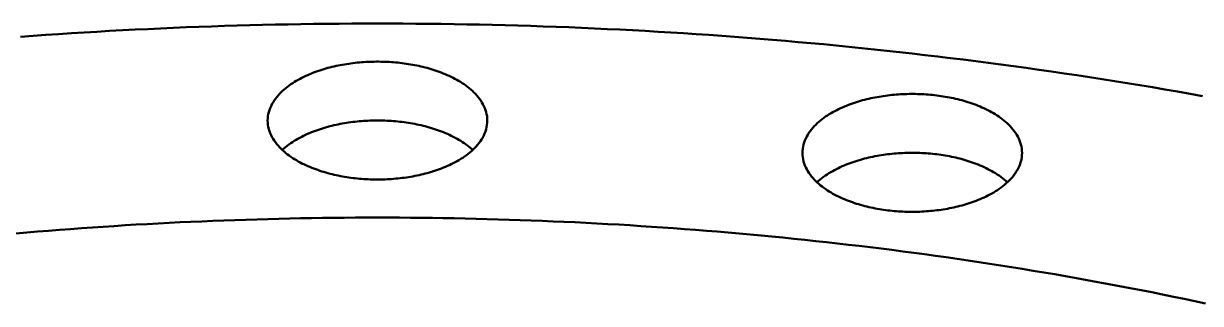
# Model space of a CAD drawing. Header units: millimetres. Extents: x 0 to 841, y 0 to 594.
# Drawn here: x 315.5 to 381.9, y 450.1 to 465.9 of the extents above; entities that cross this region are included whole.
import ezdxf

# ---------------------------------------------------------------- set-up
doc = ezdxf.new("R2010")
doc.units = ezdxf.units.MM
doc.layers.add('FINA', color=7, linetype='CONTINUOUS', lineweight=25)
doc.layers.add('VIS', color=7, linetype='CONTINUOUS', lineweight=50)

msp = doc.modelspace()

# ---------------------------------------------------------------- linework, layer by layer
at = {"layer": 'FINA'}
for points in [[(382.073, 461.793), (381.365, 461.92), (380.655, 462.045), (379.946, 462.168), (379.236, 462.289), (378.525, 462.408), (377.814, 462.525), (377.103, 462.64), (376.392, 462.752), (375.68, 462.863), (374.968, 462.971), (374.256, 463.078), (373.543, 463.182), (372.83, 463.285), (372.117, 463.385), (371.404, 463.483), (370.69, 463.58), (369.976, 463.674), (369.262, 463.766), (368.547, 463.856), (367.832, 463.945), (367.117, 464.031), (366.402, 464.115), (365.686, 464.197), (364.971, 464.278), (364.255, 464.356), (363.538, 464.432), (362.822, 464.507), (362.106, 464.579), (361.389, 464.65), (360.672, 464.718), (359.955, 464.784), (359.237, 464.849), (358.52, 464.912), (357.802, 464.972), (357.084, 465.031), (356.366, 465.088), (355.648, 465.142), (354.93, 465.195), (354.211, 465.246), (353.493, 465.295), (352.774, 465.342), (352.055, 465.387), (351.336, 465.43), (350.617, 465.471), (349.898, 465.511), (349.179, 465.548), (348.459, 465.583), (347.74, 465.617), (347.02, 465.648), (346.301, 465.678), (345.581, 465.706), (344.861, 465.732), (344.141, 465.756), (343.421, 465.777), (342.702, 465.798), (341.982, 465.816), (341.261, 465.832), (340.541, 465.846), (339.821, 465.859), (339.101, 465.869), (338.381, 465.878), (337.661, 465.884), (336.94, 465.889), (336.22, 465.892), (335.5, 465.893), (334.78, 465.892), (334.06, 465.889), (333.339, 465.884), (332.619, 465.878), (331.899, 465.869), (331.179, 465.859), (330.459, 465.846), (329.739, 465.832), (329.018, 465.816), (328.298, 465.798), (327.578, 465.777), (326.859, 465.756), (326.139, 465.732), (325.419, 465.706), (324.699, 465.678), (323.98, 465.648), (323.26, 465.617), (322.541, 465.583), (321.821, 465.548), (321.102, 465.511), (320.383, 465.471), (319.664, 465.43), (318.945, 465.387), (318.226, 465.342), (317.507, 465.295), (316.789, 465.246), (316.07, 465.195), (315.352, 465.142)], [(329.302, 460.412), (329.306, 460.532), (329.318, 460.652), (329.338, 460.771), (329.366, 460.888), (329.401, 461.004), (329.442, 461.117), (329.491, 461.227), (329.545, 461.335), (329.605, 461.439), (329.669, 461.541), (329.739, 461.639), (329.812, 461.735), (329.89, 461.827), (329.971, 461.916), (330.055, 462.002), (330.143, 462.086), (330.232, 462.166), (330.325, 462.243), (330.419, 462.318), (330.516, 462.39), (330.614, 462.46), (330.714, 462.527), (330.816, 462.591), (330.919, 462.654), (331.024, 462.714), (331.129, 462.772), (331.236, 462.827), (331.344, 462.881), (331.453, 462.933), (331.563, 462.982), (331.674, 463.03), (331.785, 463.076), (331.897, 463.12), (332.01, 463.162), (332.124, 463.203), (332.238, 463.242), (332.352, 463.279), (332.467, 463.314), (332.583, 463.348), (332.699, 463.381), (332.816, 463.412), (332.932, 463.441), (333.05, 463.469), (333.167, 463.495), (333.285, 463.52), (333.403, 463.544), (333.522, 463.566), (333.641, 463.587), (333.759, 463.606), (333.879, 463.624), (333.998, 463.641), (334.118, 463.656), (334.237, 463.67), (334.357, 463.683), (334.477, 463.694), (334.597, 463.704), (334.717, 463.713), (334.838, 463.721), (334.958, 463.727), (335.078, 463.732), (335.199, 463.736), (335.319, 463.738), (335.44, 463.74), (335.56, 463.74), (335.681, 463.738), (335.801, 463.736), (335.922, 463.732), (336.042, 463.727), (336.162, 463.721), (336.283, 463.713), (336.403, 463.704), (336.523, 463.694), (336.643, 463.683), (336.763, 463.67), (336.882, 463.656), (337.002, 463.641), (337.121, 463.624), (337.241, 463.606), (337.359, 463.587), (337.478, 463.566), (337.597, 463.544), (337.715, 463.52), (337.833, 463.495), (337.95, 463.469), (338.068, 463.441), (338.184, 463.412), (338.301, 463.381), (338.417, 463.348), (338.533, 463.314), (338.648, 463.279), (338.762, 463.242), (338.876, 463.203), (338.99, 463.162), (339.103, 463.12), (339.215, 463.076), (339.326, 463.03), (339.437, 462.982), (339.547, 462.933), (339.656, 462.881), (339.764, 462.827), (339.871, 462.772), (339.976, 462.714), (340.081, 462.654), (340.184, 462.591), (340.286, 462.527), (340.386, 462.46), (340.484, 462.39), (340.581, 462.318), (340.675, 462.243), (340.768, 462.166), (340.857, 462.086), (340.945, 462.002), (341.029, 461.916), (341.11, 461.827), (341.188, 461.735), (341.261, 461.639), (341.331, 461.541), (341.395, 461.439), (341.455, 461.335), (341.509, 461.227), (341.558, 461.117), (341.599, 461.004), (341.634, 460.888), (341.662, 460.771), (341.682, 460.652), (341.694, 460.532), (341.698, 460.412)], [(359.483, 458.586), (359.487, 458.707), (359.499, 458.827), (359.519, 458.945), (359.547, 459.063), (359.581, 459.178), (359.623, 459.291), (359.672, 459.401), (359.726, 459.509), (359.785, 459.614), (359.85, 459.715), (359.92, 459.814), (359.993, 459.909), (360.071, 460.001), (360.152, 460.09), (360.236, 460.177), (360.324, 460.26), (360.413, 460.34), (360.506, 460.418), (360.6, 460.492), (360.697, 460.564), (360.795, 460.634), (360.895, 460.701), (360.997, 460.766), (361.1, 460.828), (361.205, 460.888), (361.31, 460.946), (361.417, 461.002), (361.525, 461.055), (361.634, 461.107), (361.744, 461.156), (361.854, 461.204), (361.966, 461.25), (362.078, 461.294), (362.191, 461.336), (362.304, 461.377), (362.419, 461.416), (362.533, 461.453), (362.648, 461.489), (362.764, 461.522), (362.88, 461.555), (362.996, 461.586), (363.113, 461.615), (363.231, 461.643), (363.348, 461.669), (363.466, 461.694), (363.584, 461.718), (363.703, 461.74), (363.821, 461.761), (363.94, 461.78), (364.06, 461.798), (364.179, 461.815), (364.298, 461.83), (364.418, 461.844), (364.538, 461.857), (364.658, 461.868), (364.778, 461.879), (364.898, 461.887), (365.018, 461.895), (365.139, 461.901), (365.259, 461.906), (365.38, 461.91), (365.5, 461.913), (365.621, 461.914), (365.741, 461.914), (365.862, 461.913), (365.982, 461.91), (366.103, 461.906), (366.223, 461.901), (366.343, 461.895), (366.464, 461.887), (366.584, 461.879), (366.704, 461.868), (366.824, 461.857), (366.944, 461.844), (367.063, 461.83), (367.183, 461.815), (367.302, 461.798), (367.421, 461.78), (367.54, 461.761), (367.659, 461.74), (367.778, 461.718), (367.896, 461.694), (368.014, 461.669), (368.131, 461.643), (368.249, 461.615), (368.365, 461.586), (368.482, 461.555), (368.598, 461.522), (368.714, 461.489), (368.829, 461.453), (368.943, 461.416), (369.057, 461.377), (369.171, 461.336), (369.284, 461.294), (369.396, 461.25), (369.507, 461.204), (369.618, 461.156), (369.728, 461.107), (369.837, 461.055), (369.945, 461.002), (370.052, 460.946), (370.157, 460.888), (370.262, 460.828), (370.365, 460.766), (370.467, 460.701), (370.567, 460.634), (370.665, 460.564), (370.762, 460.492), (370.856, 460.418), (370.949, 460.34), (371.038, 460.26), (371.126, 460.177), (371.21, 460.09), (371.291, 460.001), (371.368, 459.909), (371.442, 459.814), (371.512, 459.715), (371.576, 459.614), (371.636, 459.509), (371.69, 459.401), (371.739, 459.291), (371.78, 459.178), (371.815, 459.063), (371.843, 458.945), (371.863, 458.827), (371.875, 458.707), (371.879, 458.586)], [(339.883, 458.059), (339.776, 458.003), (339.668, 457.949), (339.559, 457.897), (339.449, 457.847), (339.339, 457.799), (339.227, 457.753), (339.115, 457.709), (339.002, 457.666), (338.888, 457.625), (338.774, 457.586), (338.66, 457.549), (338.544, 457.513), (338.429, 457.479), (338.312, 457.446), (338.196, 457.415), (338.079, 457.386), (337.962, 457.358), (337.844, 457.331), (337.726, 457.306), (337.608, 457.282), (337.489, 457.26), (337.37, 457.239), (337.251, 457.22), (337.132, 457.202), (337.012, 457.185), (336.893, 457.169), (336.773, 457.155), (336.653, 457.142), (336.533, 457.131), (336.413, 457.12), (336.292, 457.111), (336.172, 457.104), (336.051, 457.097), (335.931, 457.092), (335.81, 457.088), (335.69, 457.086), (335.569, 457.084), (335.448, 457.084), (335.328, 457.085), (335.207, 457.088), (335.087, 457.092), (334.966, 457.097), (334.845, 457.103), (334.725, 457.11), (334.605, 457.119), (334.485, 457.129), (334.364, 457.141), (334.244, 457.153), (334.125, 457.167), (334.005, 457.182), (333.885, 457.199), (333.766, 457.217), (333.647, 457.236), (333.528, 457.257), (333.41, 457.279), (333.291, 457.303), (333.173, 457.328), (333.055, 457.354), (332.938, 457.382), (332.821, 457.411), (332.704, 457.442), (332.588, 457.474), (332.472, 457.508), (332.357, 457.544), (332.242, 457.581), (332.128, 457.62), (332.014, 457.66), (331.901, 457.703), (331.789, 457.747), (331.677, 457.792), (331.567, 457.84), (331.457, 457.89), (331.348, 457.941), (331.24, 457.995), (331.133, 458.051), (331.027, 458.109), (330.922, 458.169), (330.819, 458.231), (330.717, 458.296), (330.617, 458.363), (330.518, 458.432), (330.421, 458.504), (330.327, 458.579), (330.234, 458.657), (330.144, 458.737), (330.057, 458.82), (329.972, 458.906), (329.891, 458.996), (329.814, 459.088), (329.74, 459.183), (329.67, 459.282), (329.605, 459.384), (329.545, 459.488), (329.491, 459.596), (329.443, 459.707), (329.401, 459.82), (329.366, 459.935), (329.338, 460.052), (329.318, 460.171), (329.306, 460.291), (329.302, 460.412)], [(330.129, 458.751), (330.219, 458.832), (330.311, 458.91), (330.406, 458.986), (330.502, 459.058), (330.601, 459.128), (330.701, 459.196), (330.803, 459.261), (330.906, 459.324), (331.011, 459.384), (331.117, 459.443), (331.224, 459.499), (331.332, 459.553), (331.441, 459.605), (331.551, 459.655), (331.662, 459.703), (331.774, 459.749), (331.886, 459.794), (331.999, 459.836), (332.113, 459.877), (332.227, 459.916), (332.342, 459.954), (332.458, 459.989), (332.574, 460.024), (332.69, 460.056), (332.807, 460.087), (332.924, 460.117), (333.042, 460.145), (333.16, 460.171), (333.278, 460.197), (333.397, 460.22), (333.516, 460.243), (333.635, 460.263), (333.754, 460.283), (333.873, 460.301), (333.993, 460.318), (334.113, 460.333), (334.233, 460.348), (334.353, 460.36), (334.474, 460.372), (334.594, 460.382), (334.715, 460.391), (334.835, 460.399), (334.956, 460.405), (335.077, 460.41), (335.198, 460.414), (335.319, 460.416), (335.44, 460.418), (335.56, 460.418), (335.681, 460.416), (335.802, 460.414), (335.923, 460.41), (336.044, 460.405), (336.165, 460.399), (336.285, 460.391), (336.406, 460.382), (336.526, 460.372), (336.647, 460.36), (336.767, 460.348), (336.887, 460.333), (337.007, 460.318), (337.127, 460.301), (337.246, 460.283), (337.365, 460.263), (337.484, 460.243), (337.603, 460.22), (337.722, 460.197), (337.84, 460.171), (337.958, 460.145), (338.076, 460.117), (338.193, 460.087), (338.31, 460.056), (338.426, 460.024), (338.542, 459.989), (338.658, 459.954), (338.773, 459.916), (338.887, 459.877), (339.001, 459.836), (339.114, 459.794), (339.226, 459.749), (339.338, 459.703), (339.449, 459.655), (339.559, 459.605), (339.668, 459.553), (339.776, 459.499), (339.883, 459.443), (339.989, 459.384), (340.094, 459.324), (340.197, 459.261), (340.299, 459.196), (340.399, 459.128), (340.498, 459.058), (340.594, 458.986), (340.689, 458.91), (340.781, 458.832), (340.871, 458.751)], [(341.698, 460.412), (341.694, 460.287), (341.681, 460.163), (341.659, 460.04), (341.63, 459.919), (341.593, 459.8), (341.548, 459.684), (341.497, 459.57), (341.439, 459.459), (341.375, 459.352), (341.307, 459.248), (341.233, 459.147), (341.155, 459.05), (341.073, 458.956), (340.988, 458.865), (340.899, 458.777), (340.807, 458.693), (340.712, 458.611), (340.615, 458.533), (340.516, 458.457), (340.415, 458.384), (340.312, 458.314), (340.207, 458.247), (340.1, 458.182), (339.992, 458.119), (339.883, 458.059)], [(370.064, 456.233), (369.957, 456.177), (369.849, 456.123), (369.74, 456.071), (369.63, 456.021), (369.52, 455.973), (369.408, 455.927), (369.296, 455.883), (369.183, 455.84), (369.069, 455.8), (368.955, 455.761), (368.84, 455.723), (368.725, 455.688), (368.61, 455.653), (368.493, 455.621), (368.377, 455.59), (368.26, 455.56), (368.142, 455.532), (368.025, 455.506), (367.907, 455.48), (367.788, 455.457), (367.67, 455.434), (367.551, 455.414), (367.432, 455.394), (367.313, 455.376), (367.193, 455.359), (367.074, 455.344), (366.954, 455.329), (366.834, 455.317), (366.714, 455.305), (366.594, 455.295), (366.473, 455.286), (366.353, 455.278), (366.232, 455.272), (366.112, 455.266), (365.991, 455.263), (365.871, 455.26), (365.75, 455.259), (365.629, 455.259), (365.509, 455.26), (365.388, 455.262), (365.267, 455.266), (365.147, 455.271), (365.026, 455.277), (364.906, 455.285), (364.786, 455.293), (364.665, 455.303), (364.545, 455.315), (364.425, 455.327), (364.306, 455.341), (364.186, 455.357), (364.066, 455.373), (363.947, 455.391), (363.828, 455.411), (363.709, 455.431), (363.59, 455.453), (363.472, 455.477), (363.354, 455.502), (363.236, 455.528), (363.119, 455.556), (363.002, 455.585), (362.885, 455.616), (362.769, 455.649), (362.653, 455.682), (362.538, 455.718), (362.423, 455.755), (362.309, 455.794), (362.195, 455.835), (362.082, 455.877), (361.97, 455.921), (361.858, 455.967), (361.748, 456.014), (361.638, 456.064), (361.529, 456.116), (361.42, 456.169), (361.313, 456.225), (361.208, 456.283), (361.103, 456.343), (361, 456.405), (360.898, 456.47), (360.798, 456.537), (360.699, 456.606), (360.602, 456.679), (360.508, 456.753), (360.415, 456.831), (360.325, 456.911), (360.238, 456.994), (360.153, 457.081), (360.072, 457.17), (359.994, 457.262), (359.921, 457.358), (359.851, 457.456), (359.786, 457.558), (359.726, 457.663), (359.672, 457.77), (359.624, 457.881), (359.582, 457.994), (359.547, 458.109), (359.519, 458.227), (359.499, 458.346), (359.487, 458.466), (359.483, 458.586)], [(360.31, 456.925), (360.4, 457.006), (360.492, 457.084), (360.587, 457.16), (360.683, 457.232), (360.782, 457.303), (360.882, 457.37), (360.984, 457.435), (361.087, 457.498), (361.192, 457.559), (361.298, 457.617), (361.405, 457.673), (361.513, 457.727), (361.622, 457.779), (361.732, 457.829), (361.843, 457.877), (361.955, 457.923), (362.067, 457.968), (362.18, 458.01), (362.294, 458.051), (362.408, 458.09), (362.523, 458.128), (362.639, 458.164), (362.755, 458.198), (362.871, 458.23), (362.988, 458.262), (363.105, 458.291), (363.223, 458.319), (363.341, 458.346), (363.459, 458.371), (363.578, 458.395), (363.696, 458.417), (363.816, 458.438), (363.935, 458.457), (364.054, 458.475), (364.174, 458.492), (364.294, 458.508), (364.414, 458.522), (364.534, 458.535), (364.655, 458.546), (364.775, 458.556), (364.896, 458.565), (365.016, 458.573), (365.137, 458.579), (365.258, 458.584), (365.379, 458.588), (365.5, 458.591), (365.62, 458.592), (365.741, 458.592), (365.862, 458.591), (365.983, 458.588), (366.104, 458.584), (366.225, 458.579), (366.346, 458.573), (366.466, 458.565), (366.587, 458.556), (366.707, 458.546), (366.828, 458.535), (366.948, 458.522), (367.068, 458.508), (367.188, 458.492), (367.307, 458.475), (367.427, 458.457), (367.546, 458.438), (367.665, 458.417), (367.784, 458.395), (367.903, 458.371), (368.021, 458.346), (368.139, 458.319), (368.257, 458.291), (368.374, 458.262), (368.491, 458.23), (368.607, 458.198), (368.723, 458.164), (368.839, 458.128), (368.953, 458.09), (369.068, 458.051), (369.182, 458.01), (369.295, 457.968), (369.407, 457.923), (369.519, 457.877), (369.63, 457.829), (369.74, 457.779), (369.849, 457.727), (369.957, 457.673), (370.064, 457.617), (370.17, 457.559), (370.275, 457.498), (370.378, 457.435), (370.48, 457.37), (370.58, 457.303), (370.679, 457.232), (370.775, 457.16), (370.87, 457.084), (370.962, 457.006), (371.052, 456.925)], [(371.879, 458.586), (371.875, 458.462), (371.862, 458.337), (371.84, 458.215), (371.811, 458.093), (371.773, 457.974), (371.729, 457.858), (371.677, 457.744), (371.62, 457.634), (371.556, 457.526), (371.487, 457.422), (371.414, 457.321), (371.336, 457.224), (371.254, 457.13), (371.168, 457.039), (371.08, 456.951), (370.988, 456.867), (370.893, 456.785), (370.796, 456.707), (370.697, 456.631), (370.596, 456.559), (370.492, 456.488), (370.388, 456.421), (370.281, 456.356), (370.173, 456.293), (370.064, 456.233)], [(382.236, 450.081), (381.631, 450.211), (381.025, 450.338), (380.418, 450.464), (379.811, 450.588), (379.204, 450.711), (378.596, 450.831), (377.989, 450.949), (377.38, 451.066), (376.772, 451.181), (376.163, 451.294), (375.553, 451.405), (374.944, 451.514), (374.334, 451.622), (373.723, 451.728), (373.113, 451.832), (372.502, 451.934), (371.89, 452.034), (371.279, 452.133), (370.667, 452.23), (370.055, 452.325), (369.443, 452.418), (368.83, 452.51), (368.217, 452.599), (367.604, 452.688), (366.991, 452.774), (366.377, 452.858), (365.763, 452.941), (365.149, 453.022), (364.535, 453.102), (363.92, 453.179), (363.306, 453.255), (362.691, 453.329), (362.076, 453.402), (361.46, 453.473), (360.845, 453.542), (360.229, 453.609), (359.613, 453.675), (358.997, 453.739), (358.381, 453.801), (357.764, 453.861), (357.148, 453.92), (356.531, 453.977), (355.914, 454.033), (355.297, 454.087), (354.68, 454.139), (354.062, 454.189), (353.445, 454.238), (352.827, 454.285), (352.21, 454.331), (351.592, 454.374), (350.974, 454.416), (350.356, 454.457), (349.737, 454.496), (349.119, 454.533), (348.501, 454.568), (347.882, 454.602), (347.264, 454.634), (346.645, 454.665), (346.026, 454.693), (345.408, 454.72), (344.789, 454.746), (344.17, 454.77), (343.551, 454.792), (342.932, 454.813), (342.312, 454.832), (341.693, 454.849), (341.074, 454.864), (340.455, 454.878), (339.836, 454.891), (339.216, 454.901), (338.597, 454.91), (337.978, 454.918), (337.358, 454.924), (336.739, 454.928), (336.119, 454.93), (335.5, 454.931), (334.881, 454.93), (334.261, 454.928), (333.642, 454.924), (333.022, 454.918), (332.403, 454.91), (331.784, 454.901), (331.164, 454.891), (330.545, 454.878), (329.926, 454.864), (329.307, 454.849), (328.687, 454.832), (328.068, 454.813), (327.449, 454.792), (326.83, 454.77), (326.211, 454.746), (325.592, 454.72), (324.974, 454.693), (324.355, 454.665), (323.736, 454.634), (323.118, 454.602), (322.499, 454.568), (321.881, 454.533), (321.263, 454.496), (320.644, 454.457), (320.026, 454.416), (319.408, 454.374), (318.79, 454.331), (318.173, 454.285), (317.555, 454.238), (316.938, 454.189), (316.32, 454.139), (315.703, 454.087), (315.086, 454.033)], [(382.236, 450.081), (381.631, 450.211), (381.025, 450.338), (380.418, 450.464), (379.811, 450.588), (379.204, 450.711), (378.596, 450.831), (377.989, 450.949), (377.38, 451.066), (376.772, 451.181), (376.163, 451.294), (375.553, 451.405), (374.944, 451.514), (374.334, 451.622), (373.723, 451.728), (373.113, 451.832), (372.502, 451.934), (371.89, 452.034), (371.279, 452.133), (370.667, 452.23), (370.055, 452.325), (369.443, 452.418), (368.83, 452.51), (368.217, 452.599), (367.604, 452.688), (366.991, 452.774), (366.377, 452.858), (365.763, 452.941), (365.149, 453.022), (364.535, 453.102), (363.92, 453.179), (363.306, 453.255), (362.691, 453.329), (362.076, 453.402), (361.46, 453.473), (360.845, 453.542), (360.229, 453.609), (359.613, 453.675), (358.997, 453.739), (358.381, 453.801), (357.764, 453.861), (357.148, 453.92), (356.531, 453.977), (355.914, 454.033), (355.297, 454.087), (354.68, 454.139), (354.062, 454.189), (353.445, 454.238), (352.827, 454.285), (352.21, 454.331), (351.592, 454.374), (350.974, 454.416), (350.356, 454.457), (349.737, 454.496), (349.119, 454.533), (348.501, 454.568), (347.882, 454.602), (347.264, 454.634), (346.645, 454.665), (346.026, 454.693), (345.408, 454.72), (344.789, 454.746), (344.17, 454.77), (343.551, 454.792), (342.932, 454.813), (342.312, 454.832), (341.693, 454.849), (341.074, 454.864), (340.455, 454.878), (339.836, 454.891), (339.216, 454.901), (338.597, 454.91), (337.978, 454.918), (337.358, 454.924), (336.739, 454.928), (336.119, 454.93), (335.5, 454.931), (334.881, 454.93), (334.261, 454.928), (333.642, 454.924), (333.022, 454.918), (332.403, 454.91), (331.784, 454.901), (331.164, 454.891), (330.545, 454.878), (329.926, 454.864), (329.307, 454.849), (328.687, 454.832), (328.068, 454.813), (327.449, 454.792), (326.83, 454.77), (326.211, 454.746), (325.592, 454.72), (324.974, 454.693), (324.355, 454.665), (323.736, 454.634), (323.118, 454.602), (322.499, 454.568), (321.881, 454.533), (321.263, 454.496), (320.644, 454.457), (320.026, 454.416), (319.408, 454.374), (318.79, 454.331), (318.173, 454.285), (317.555, 454.238), (316.938, 454.189), (316.32, 454.139), (315.703, 454.087), (315.086, 454.033)]]:
    msp.add_lwpolyline(points, dxfattribs=at)
at = {"layer": 'VIS'}
for points in [[(382.073, 461.793), (381.365, 461.92), (380.655, 462.045), (379.946, 462.168), (379.236, 462.289), (378.525, 462.408), (377.814, 462.525), (377.103, 462.64), (376.392, 462.752), (375.68, 462.863), (374.968, 462.971), (374.256, 463.078), (373.543, 463.182), (372.83, 463.285), (372.117, 463.385), (371.404, 463.483), (370.69, 463.58), (369.976, 463.674), (369.262, 463.766), (368.547, 463.856), (367.832, 463.945), (367.117, 464.031), (366.402, 464.115), (365.686, 464.197), (364.971, 464.278), (364.255, 464.356), (363.538, 464.432), (362.822, 464.507), (362.106, 464.579), (361.389, 464.65), (360.672, 464.718), (359.955, 464.784), (359.237, 464.849), (358.52, 464.912), (357.802, 464.972), (357.084, 465.031), (356.366, 465.088), (355.648, 465.142), (354.93, 465.195), (354.211, 465.246), (353.493, 465.295), (352.774, 465.342), (352.055, 465.387), (351.336, 465.43), (350.617, 465.471), (349.898, 465.511), (349.179, 465.548), (348.459, 465.583), (347.74, 465.617), (347.02, 465.648), (346.301, 465.678), (345.581, 465.706), (344.861, 465.732), (344.141, 465.756), (343.421, 465.777), (342.702, 465.798), (341.982, 465.816), (341.261, 465.832), (340.541, 465.846), (339.821, 465.859), (339.101, 465.869), (338.381, 465.878), (337.661, 465.884), (336.94, 465.889), (336.22, 465.892), (335.5, 465.893), (334.78, 465.892), (334.06, 465.889), (333.339, 465.884), (332.619, 465.878), (331.899, 465.869), (331.179, 465.859), (330.459, 465.846), (329.739, 465.832), (329.018, 465.816), (328.298, 465.798), (327.578, 465.777), (326.859, 465.756), (326.139, 465.732), (325.419, 465.706), (324.699, 465.678), (323.98, 465.648), (323.26, 465.617), (322.541, 465.583), (321.821, 465.548), (321.102, 465.511), (320.383, 465.471), (319.664, 465.43), (318.945, 465.387), (318.226, 465.342), (317.507, 465.295), (316.789, 465.246), (316.07, 465.195), (315.352, 465.142)], [(329.302, 460.412), (329.306, 460.532), (329.318, 460.652), (329.338, 460.771), (329.366, 460.888), (329.401, 461.004), (329.442, 461.117), (329.491, 461.227), (329.545, 461.335), (329.605, 461.439), (329.669, 461.541), (329.739, 461.639), (329.812, 461.735), (329.89, 461.827), (329.971, 461.916), (330.055, 462.002), (330.143, 462.086), (330.232, 462.166), (330.325, 462.243), (330.419, 462.318), (330.516, 462.39), (330.614, 462.46), (330.714, 462.527), (330.816, 462.591), (330.919, 462.654), (331.024, 462.714), (331.129, 462.772), (331.236, 462.827), (331.344, 462.881), (331.453, 462.933), (331.563, 462.982), (331.674, 463.03), (331.785, 463.076), (331.897, 463.12), (332.01, 463.162), (332.124, 463.203), (332.238, 463.242), (332.352, 463.279), (332.467, 463.314), (332.583, 463.348), (332.699, 463.381), (332.816, 463.412), (332.932, 463.441), (333.05, 463.469), (333.167, 463.495), (333.285, 463.52), (333.403, 463.544), (333.522, 463.566), (333.641, 463.587), (333.759, 463.606), (333.879, 463.624), (333.998, 463.641), (334.118, 463.656), (334.237, 463.67), (334.357, 463.683), (334.477, 463.694), (334.597, 463.704), (334.717, 463.713), (334.838, 463.721), (334.958, 463.727), (335.078, 463.732), (335.199, 463.736), (335.319, 463.738), (335.44, 463.74), (335.56, 463.74), (335.681, 463.738), (335.801, 463.736), (335.922, 463.732), (336.042, 463.727), (336.162, 463.721), (336.283, 463.713), (336.403, 463.704), (336.523, 463.694), (336.643, 463.683), (336.763, 463.67), (336.882, 463.656), (337.002, 463.641), (337.121, 463.624), (337.241, 463.606), (337.359, 463.587), (337.478, 463.566), (337.597, 463.544), (337.715, 463.52), (337.833, 463.495), (337.95, 463.469), (338.068, 463.441), (338.184, 463.412), (338.301, 463.381), (338.417, 463.348), (338.533, 463.314), (338.648, 463.279), (338.762, 463.242), (338.876, 463.203), (338.99, 463.162), (339.103, 463.12), (339.215, 463.076), (339.326, 463.03), (339.437, 462.982), (339.547, 462.933), (339.656, 462.881), (339.764, 462.827), (339.871, 462.772), (339.976, 462.714), (340.081, 462.654), (340.184, 462.591), (340.286, 462.527), (340.386, 462.46), (340.484, 462.39), (340.581, 462.318), (340.675, 462.243), (340.768, 462.166), (340.857, 462.086), (340.945, 462.002), (341.029, 461.916), (341.11, 461.827), (341.188, 461.735), (341.261, 461.639), (341.331, 461.541), (341.395, 461.439), (341.455, 461.335), (341.509, 461.227), (341.558, 461.117), (341.599, 461.004), (341.634, 460.888), (341.662, 460.771), (341.682, 460.652), (341.694, 460.532), (341.698, 460.412)], [(359.483, 458.586), (359.487, 458.707), (359.499, 458.827), (359.519, 458.945), (359.547, 459.063), (359.581, 459.178), (359.623, 459.291), (359.672, 459.401), (359.726, 459.509), (359.785, 459.614), (359.85, 459.715), (359.92, 459.814), (359.993, 459.909), (360.071, 460.001), (360.152, 460.09), (360.236, 460.177), (360.324, 460.26), (360.413, 460.34), (360.506, 460.418), (360.6, 460.492), (360.697, 460.564), (360.795, 460.634), (360.895, 460.701), (360.997, 460.766), (361.1, 460.828), (361.205, 460.888), (361.31, 460.946), (361.417, 461.002), (361.525, 461.055), (361.634, 461.107), (361.744, 461.156), (361.854, 461.204), (361.966, 461.25), (362.078, 461.294), (362.191, 461.336), (362.304, 461.377), (362.419, 461.416), (362.533, 461.453), (362.648, 461.489), (362.764, 461.522), (362.88, 461.555), (362.996, 461.586), (363.113, 461.615), (363.231, 461.643), (363.348, 461.669), (363.466, 461.694), (363.584, 461.718), (363.703, 461.74), (363.821, 461.761), (363.94, 461.78), (364.06, 461.798), (364.179, 461.815), (364.298, 461.83), (364.418, 461.844), (364.538, 461.857), (364.658, 461.868), (364.778, 461.879), (364.898, 461.887), (365.018, 461.895), (365.139, 461.901), (365.259, 461.906), (365.38, 461.91), (365.5, 461.913), (365.621, 461.914), (365.741, 461.914), (365.862, 461.913), (365.982, 461.91), (366.103, 461.906), (366.223, 461.901), (366.343, 461.895), (366.464, 461.887), (366.584, 461.879), (366.704, 461.868), (366.824, 461.857), (366.944, 461.844), (367.063, 461.83), (367.183, 461.815), (367.302, 461.798), (367.421, 461.78), (367.54, 461.761), (367.659, 461.74), (367.778, 461.718), (367.896, 461.694), (368.014, 461.669), (368.131, 461.643), (368.249, 461.615), (368.365, 461.586), (368.482, 461.555), (368.598, 461.522), (368.714, 461.489), (368.829, 461.453), (368.943, 461.416), (369.057, 461.377), (369.171, 461.336), (369.284, 461.294), (369.396, 461.25), (369.507, 461.204), (369.618, 461.156), (369.728, 461.107), (369.837, 461.055), (369.945, 461.002), (370.052, 460.946), (370.157, 460.888), (370.262, 460.828), (370.365, 460.766), (370.467, 460.701), (370.567, 460.634), (370.665, 460.564), (370.762, 460.492), (370.856, 460.418), (370.949, 460.34), (371.038, 460.26), (371.126, 460.177), (371.21, 460.09), (371.291, 460.001), (371.368, 459.909), (371.442, 459.814), (371.512, 459.715), (371.576, 459.614), (371.636, 459.509), (371.69, 459.401), (371.739, 459.291), (371.78, 459.178), (371.815, 459.063), (371.843, 458.945), (371.863, 458.827), (371.875, 458.707), (371.879, 458.586)], [(339.883, 458.059), (339.776, 458.003), (339.668, 457.949), (339.559, 457.897), (339.449, 457.847), (339.339, 457.799), (339.227, 457.753), (339.115, 457.709), (339.002, 457.666), (338.888, 457.625), (338.774, 457.586), (338.66, 457.549), (338.544, 457.513), (338.429, 457.479), (338.312, 457.446), (338.196, 457.415), (338.079, 457.386), (337.962, 457.358), (337.844, 457.331), (337.726, 457.306), (337.608, 457.282), (337.489, 457.26), (337.37, 457.239), (337.251, 457.22), (337.132, 457.202), (337.012, 457.185), (336.893, 457.169), (336.773, 457.155), (336.653, 457.142), (336.533, 457.131), (336.413, 457.12), (336.292, 457.111), (336.172, 457.104), (336.051, 457.097), (335.931, 457.092), (335.81, 457.088), (335.69, 457.086), (335.569, 457.084), (335.448, 457.084), (335.328, 457.085), (335.207, 457.088), (335.087, 457.092), (334.966, 457.097), (334.845, 457.103), (334.725, 457.11), (334.605, 457.119), (334.485, 457.129), (334.364, 457.141), (334.244, 457.153), (334.125, 457.167), (334.005, 457.182), (333.885, 457.199), (333.766, 457.217), (333.647, 457.236), (333.528, 457.257), (333.41, 457.279), (333.291, 457.303), (333.173, 457.328), (333.055, 457.354), (332.938, 457.382), (332.821, 457.411), (332.704, 457.442), (332.588, 457.474), (332.472, 457.508), (332.357, 457.544), (332.242, 457.581), (332.128, 457.62), (332.014, 457.66), (331.901, 457.703), (331.789, 457.747), (331.677, 457.792), (331.567, 457.84), (331.457, 457.89), (331.348, 457.941), (331.24, 457.995), (331.133, 458.051), (331.027, 458.109), (330.922, 458.169), (330.819, 458.231), (330.717, 458.296), (330.617, 458.363), (330.518, 458.432), (330.421, 458.504), (330.327, 458.579), (330.234, 458.657), (330.144, 458.737), (330.057, 458.82), (329.972, 458.906), (329.891, 458.996), (329.814, 459.088), (329.74, 459.183), (329.67, 459.282), (329.605, 459.384), (329.545, 459.488), (329.491, 459.596), (329.443, 459.707), (329.401, 459.82), (329.366, 459.935), (329.338, 460.052), (329.318, 460.171), (329.306, 460.291), (329.302, 460.412)], [(330.129, 458.751), (330.219, 458.832), (330.311, 458.91), (330.406, 458.986), (330.502, 459.058), (330.601, 459.128), (330.701, 459.196), (330.803, 459.261), (330.906, 459.324), (331.011, 459.384), (331.117, 459.443), (331.224, 459.499), (331.332, 459.553), (331.441, 459.605), (331.551, 459.655), (331.662, 459.703), (331.774, 459.749), (331.886, 459.794), (331.999, 459.836), (332.113, 459.877), (332.227, 459.916), (332.342, 459.954), (332.458, 459.989), (332.574, 460.024), (332.69, 460.056), (332.807, 460.087), (332.924, 460.117), (333.042, 460.145), (333.16, 460.171), (333.278, 460.197), (333.397, 460.22), (333.516, 460.243), (333.635, 460.263), (333.754, 460.283), (333.873, 460.301), (333.993, 460.318), (334.113, 460.333), (334.233, 460.348), (334.353, 460.36), (334.474, 460.372), (334.594, 460.382), (334.715, 460.391), (334.835, 460.399), (334.956, 460.405), (335.077, 460.41), (335.198, 460.414), (335.319, 460.416), (335.44, 460.418), (335.56, 460.418), (335.681, 460.416), (335.802, 460.414), (335.923, 460.41), (336.044, 460.405), (336.165, 460.399), (336.285, 460.391), (336.406, 460.382), (336.526, 460.372), (336.647, 460.36), (336.767, 460.348), (336.887, 460.333), (337.007, 460.318), (337.127, 460.301), (337.246, 460.283), (337.365, 460.263), (337.484, 460.243), (337.603, 460.22), (337.722, 460.197), (337.84, 460.171), (337.958, 460.145), (338.076, 460.117), (338.193, 460.087), (338.31, 460.056), (338.426, 460.024), (338.542, 459.989), (338.658, 459.954), (338.773, 459.916), (338.887, 459.877), (339.001, 459.836), (339.114, 459.794), (339.226, 459.749), (339.338, 459.703), (339.449, 459.655), (339.559, 459.605), (339.668, 459.553), (339.776, 459.499), (339.883, 459.443), (339.989, 459.384), (340.094, 459.324), (340.197, 459.261), (340.299, 459.196), (340.399, 459.128), (340.498, 459.058), (340.594, 458.986), (340.689, 458.91), (340.781, 458.832), (340.871, 458.751)], [(341.698, 460.412), (341.694, 460.287), (341.681, 460.163), (341.659, 460.04), (341.63, 459.919), (341.593, 459.8), (341.548, 459.684), (341.497, 459.57), (341.439, 459.459), (341.375, 459.352), (341.307, 459.248), (341.233, 459.147), (341.155, 459.05), (341.073, 458.956), (340.988, 458.865), (340.899, 458.777), (340.807, 458.693), (340.712, 458.611), (340.615, 458.533), (340.516, 458.457), (340.415, 458.384), (340.312, 458.314), (340.207, 458.247), (340.1, 458.182), (339.992, 458.119), (339.883, 458.059)], [(370.064, 456.233), (369.957, 456.177), (369.849, 456.123), (369.74, 456.071), (369.63, 456.021), (369.52, 455.973), (369.408, 455.927), (369.296, 455.883), (369.183, 455.84), (369.069, 455.8), (368.955, 455.761), (368.84, 455.723), (368.725, 455.688), (368.61, 455.653), (368.493, 455.621), (368.377, 455.59), (368.26, 455.56), (368.142, 455.532), (368.025, 455.506), (367.907, 455.48), (367.788, 455.457), (367.67, 455.434), (367.551, 455.414), (367.432, 455.394), (367.313, 455.376), (367.193, 455.359), (367.074, 455.344), (366.954, 455.329), (366.834, 455.317), (366.714, 455.305), (366.594, 455.295), (366.473, 455.286), (366.353, 455.278), (366.232, 455.272), (366.112, 455.266), (365.991, 455.263), (365.871, 455.26), (365.75, 455.259), (365.629, 455.259), (365.509, 455.26), (365.388, 455.262), (365.267, 455.266), (365.147, 455.271), (365.026, 455.277), (364.906, 455.285), (364.786, 455.293), (364.665, 455.303), (364.545, 455.315), (364.425, 455.327), (364.306, 455.341), (364.186, 455.357), (364.066, 455.373), (363.947, 455.391), (363.828, 455.411), (363.709, 455.431), (363.59, 455.453), (363.472, 455.477), (363.354, 455.502), (363.236, 455.528), (363.119, 455.556), (363.002, 455.585), (362.885, 455.616), (362.769, 455.649), (362.653, 455.682), (362.538, 455.718), (362.423, 455.755), (362.309, 455.794), (362.195, 455.835), (362.082, 455.877), (361.97, 455.921), (361.858, 455.967), (361.748, 456.014), (361.638, 456.064), (361.529, 456.116), (361.42, 456.169), (361.313, 456.225), (361.208, 456.283), (361.103, 456.343), (361, 456.405), (360.898, 456.47), (360.798, 456.537), (360.699, 456.606), (360.602, 456.679), (360.508, 456.753), (360.415, 456.831), (360.325, 456.911), (360.238, 456.994), (360.153, 457.081), (360.072, 457.17), (359.994, 457.262), (359.921, 457.358), (359.851, 457.456), (359.786, 457.558), (359.726, 457.663), (359.672, 457.77), (359.624, 457.881), (359.582, 457.994), (359.547, 458.109), (359.519, 458.227), (359.499, 458.346), (359.487, 458.466), (359.483, 458.586)], [(360.31, 456.925), (360.4, 457.006), (360.492, 457.084), (360.587, 457.16), (360.683, 457.232), (360.782, 457.303), (360.882, 457.37), (360.984, 457.435), (361.087, 457.498), (361.192, 457.559), (361.298, 457.617), (361.405, 457.673), (361.513, 457.727), (361.622, 457.779), (361.732, 457.829), (361.843, 457.877), (361.955, 457.923), (362.067, 457.968), (362.18, 458.01), (362.294, 458.051), (362.408, 458.09), (362.523, 458.128), (362.639, 458.164), (362.755, 458.198), (362.871, 458.23), (362.988, 458.262), (363.105, 458.291), (363.223, 458.319), (363.341, 458.346), (363.459, 458.371), (363.578, 458.395), (363.696, 458.417), (363.816, 458.438), (363.935, 458.457), (364.054, 458.475), (364.174, 458.492), (364.294, 458.508), (364.414, 458.522), (364.534, 458.535), (364.655, 458.546), (364.775, 458.556), (364.896, 458.565), (365.016, 458.573), (365.137, 458.579), (365.258, 458.584), (365.379, 458.588), (365.5, 458.591), (365.62, 458.592), (365.741, 458.592), (365.862, 458.591), (365.983, 458.588), (366.104, 458.584), (366.225, 458.579), (366.346, 458.573), (366.466, 458.565), (366.587, 458.556), (366.707, 458.546), (366.828, 458.535), (366.948, 458.522), (367.068, 458.508), (367.188, 458.492), (367.307, 458.475), (367.427, 458.457), (367.546, 458.438), (367.665, 458.417), (367.784, 458.395), (367.903, 458.371), (368.021, 458.346), (368.139, 458.319), (368.257, 458.291), (368.374, 458.262), (368.491, 458.23), (368.607, 458.198), (368.723, 458.164), (368.839, 458.128), (368.953, 458.09), (369.068, 458.051), (369.182, 458.01), (369.295, 457.968), (369.407, 457.923), (369.519, 457.877), (369.63, 457.829), (369.74, 457.779), (369.849, 457.727), (369.957, 457.673), (370.064, 457.617), (370.17, 457.559), (370.275, 457.498), (370.378, 457.435), (370.48, 457.37), (370.58, 457.303), (370.679, 457.232), (370.775, 457.16), (370.87, 457.084), (370.962, 457.006), (371.052, 456.925)], [(371.879, 458.586), (371.875, 458.462), (371.862, 458.337), (371.84, 458.215), (371.811, 458.093), (371.773, 457.974), (371.729, 457.858), (371.677, 457.744), (371.62, 457.634), (371.556, 457.526), (371.487, 457.422), (371.414, 457.321), (371.336, 457.224), (371.254, 457.13), (371.168, 457.039), (371.08, 456.951), (370.988, 456.867), (370.893, 456.785), (370.796, 456.707), (370.697, 456.631), (370.596, 456.559), (370.492, 456.488), (370.388, 456.421), (370.281, 456.356), (370.173, 456.293), (370.064, 456.233)], [(382.236, 450.081), (381.631, 450.211), (381.025, 450.338), (380.418, 450.464), (379.811, 450.588), (379.204, 450.711), (378.596, 450.831), (377.989, 450.949), (377.38, 451.066), (376.772, 451.181), (376.163, 451.294), (375.553, 451.405), (374.944, 451.514), (374.334, 451.622), (373.723, 451.728), (373.113, 451.832), (372.502, 451.934), (371.89, 452.034), (371.279, 452.133), (370.667, 452.23), (370.055, 452.325), (369.443, 452.418), (368.83, 452.51), (368.217, 452.599), (367.604, 452.688), (366.991, 452.774), (366.377, 452.858), (365.763, 452.941), (365.149, 453.022), (364.535, 453.102), (363.92, 453.179), (363.306, 453.255), (362.691, 453.329), (362.076, 453.402), (361.46, 453.473), (360.845, 453.542), (360.229, 453.609), (359.613, 453.675), (358.997, 453.739), (358.381, 453.801), (357.764, 453.861), (357.148, 453.92), (356.531, 453.977), (355.914, 454.033), (355.297, 454.087), (354.68, 454.139), (354.062, 454.189), (353.445, 454.238), (352.827, 454.285), (352.21, 454.331), (351.592, 454.374), (350.974, 454.416), (350.356, 454.457), (349.737, 454.496), (349.119, 454.533), (348.501, 454.568), (347.882, 454.602), (347.264, 454.634), (346.645, 454.665), (346.026, 454.693), (345.408, 454.72), (344.789, 454.746), (344.17, 454.77), (343.551, 454.792), (342.932, 454.813), (342.312, 454.832), (341.693, 454.849), (341.074, 454.864), (340.455, 454.878), (339.836, 454.891), (339.216, 454.901), (338.597, 454.91), (337.978, 454.918), (337.358, 454.924), (336.739, 454.928), (336.119, 454.93), (335.5, 454.931), (334.881, 454.93), (334.261, 454.928), (333.642, 454.924), (333.022, 454.918), (332.403, 454.91), (331.784, 454.901), (331.164, 454.891), (330.545, 454.878), (329.926, 454.864), (329.307, 454.849), (328.687, 454.832), (328.068, 454.813), (327.449, 454.792), (326.83, 454.77), (326.211, 454.746), (325.592, 454.72), (324.974, 454.693), (324.355, 454.665), (323.736, 454.634), (323.118, 454.602), (322.499, 454.568), (321.881, 454.533), (321.263, 454.496), (320.644, 454.457), (320.026, 454.416), (319.408, 454.374), (318.79, 454.331), (318.173, 454.285), (317.555, 454.238), (316.938, 454.189), (316.32, 454.139), (315.703, 454.087), (315.086, 454.033)], [(382.236, 450.081), (381.631, 450.211), (381.025, 450.338), (380.418, 450.464), (379.811, 450.588), (379.204, 450.711), (378.596, 450.831), (377.989, 450.949), (377.38, 451.066), (376.772, 451.181), (376.163, 451.294), (375.553, 451.405), (374.944, 451.514), (374.334, 451.622), (373.723, 451.728), (373.113, 451.832), (372.502, 451.934), (371.89, 452.034), (371.279, 452.133), (370.667, 452.23), (370.055, 452.325), (369.443, 452.418), (368.83, 452.51), (368.217, 452.599), (367.604, 452.688), (366.991, 452.774), (366.377, 452.858), (365.763, 452.941), (365.149, 453.022), (364.535, 453.102), (363.92, 453.179), (363.306, 453.255), (362.691, 453.329), (362.076, 453.402), (361.46, 453.473), (360.845, 453.542), (360.229, 453.609), (359.613, 453.675), (358.997, 453.739), (358.381, 453.801), (357.764, 453.861), (357.148, 453.92), (356.531, 453.977), (355.914, 454.033), (355.297, 454.087), (354.68, 454.139), (354.062, 454.189), (353.445, 454.238), (352.827, 454.285), (352.21, 454.331), (351.592, 454.374), (350.974, 454.416), (350.356, 454.457), (349.737, 454.496), (349.119, 454.533), (348.501, 454.568), (347.882, 454.602), (347.264, 454.634), (346.645, 454.665), (346.026, 454.693), (345.408, 454.72), (344.789, 454.746), (344.17, 454.77), (343.551, 454.792), (342.932, 454.813), (342.312, 454.832), (341.693, 454.849), (341.074, 454.864), (340.455, 454.878), (339.836, 454.891), (339.216, 454.901), (338.597, 454.91), (337.978, 454.918), (337.358, 454.924), (336.739, 454.928), (336.119, 454.93), (335.5, 454.931), (334.881, 454.93), (334.261, 454.928), (333.642, 454.924), (333.022, 454.918), (332.403, 454.91), (331.784, 454.901), (331.164, 454.891), (330.545, 454.878), (329.926, 454.864), (329.307, 454.849), (328.687, 454.832), (328.068, 454.813), (327.449, 454.792), (326.83, 454.77), (326.211, 454.746), (325.592, 454.72), (324.974, 454.693), (324.355, 454.665), (323.736, 454.634), (323.118, 454.602), (322.499, 454.568), (321.881, 454.533), (321.263, 454.496), (320.644, 454.457), (320.026, 454.416), (319.408, 454.374), (318.79, 454.331), (318.173, 454.285), (317.555, 454.238), (316.938, 454.189), (316.32, 454.139), (315.703, 454.087), (315.086, 454.033)]]:
    msp.add_lwpolyline(points, dxfattribs=at)

doc.saveas('drawing.dxf')
